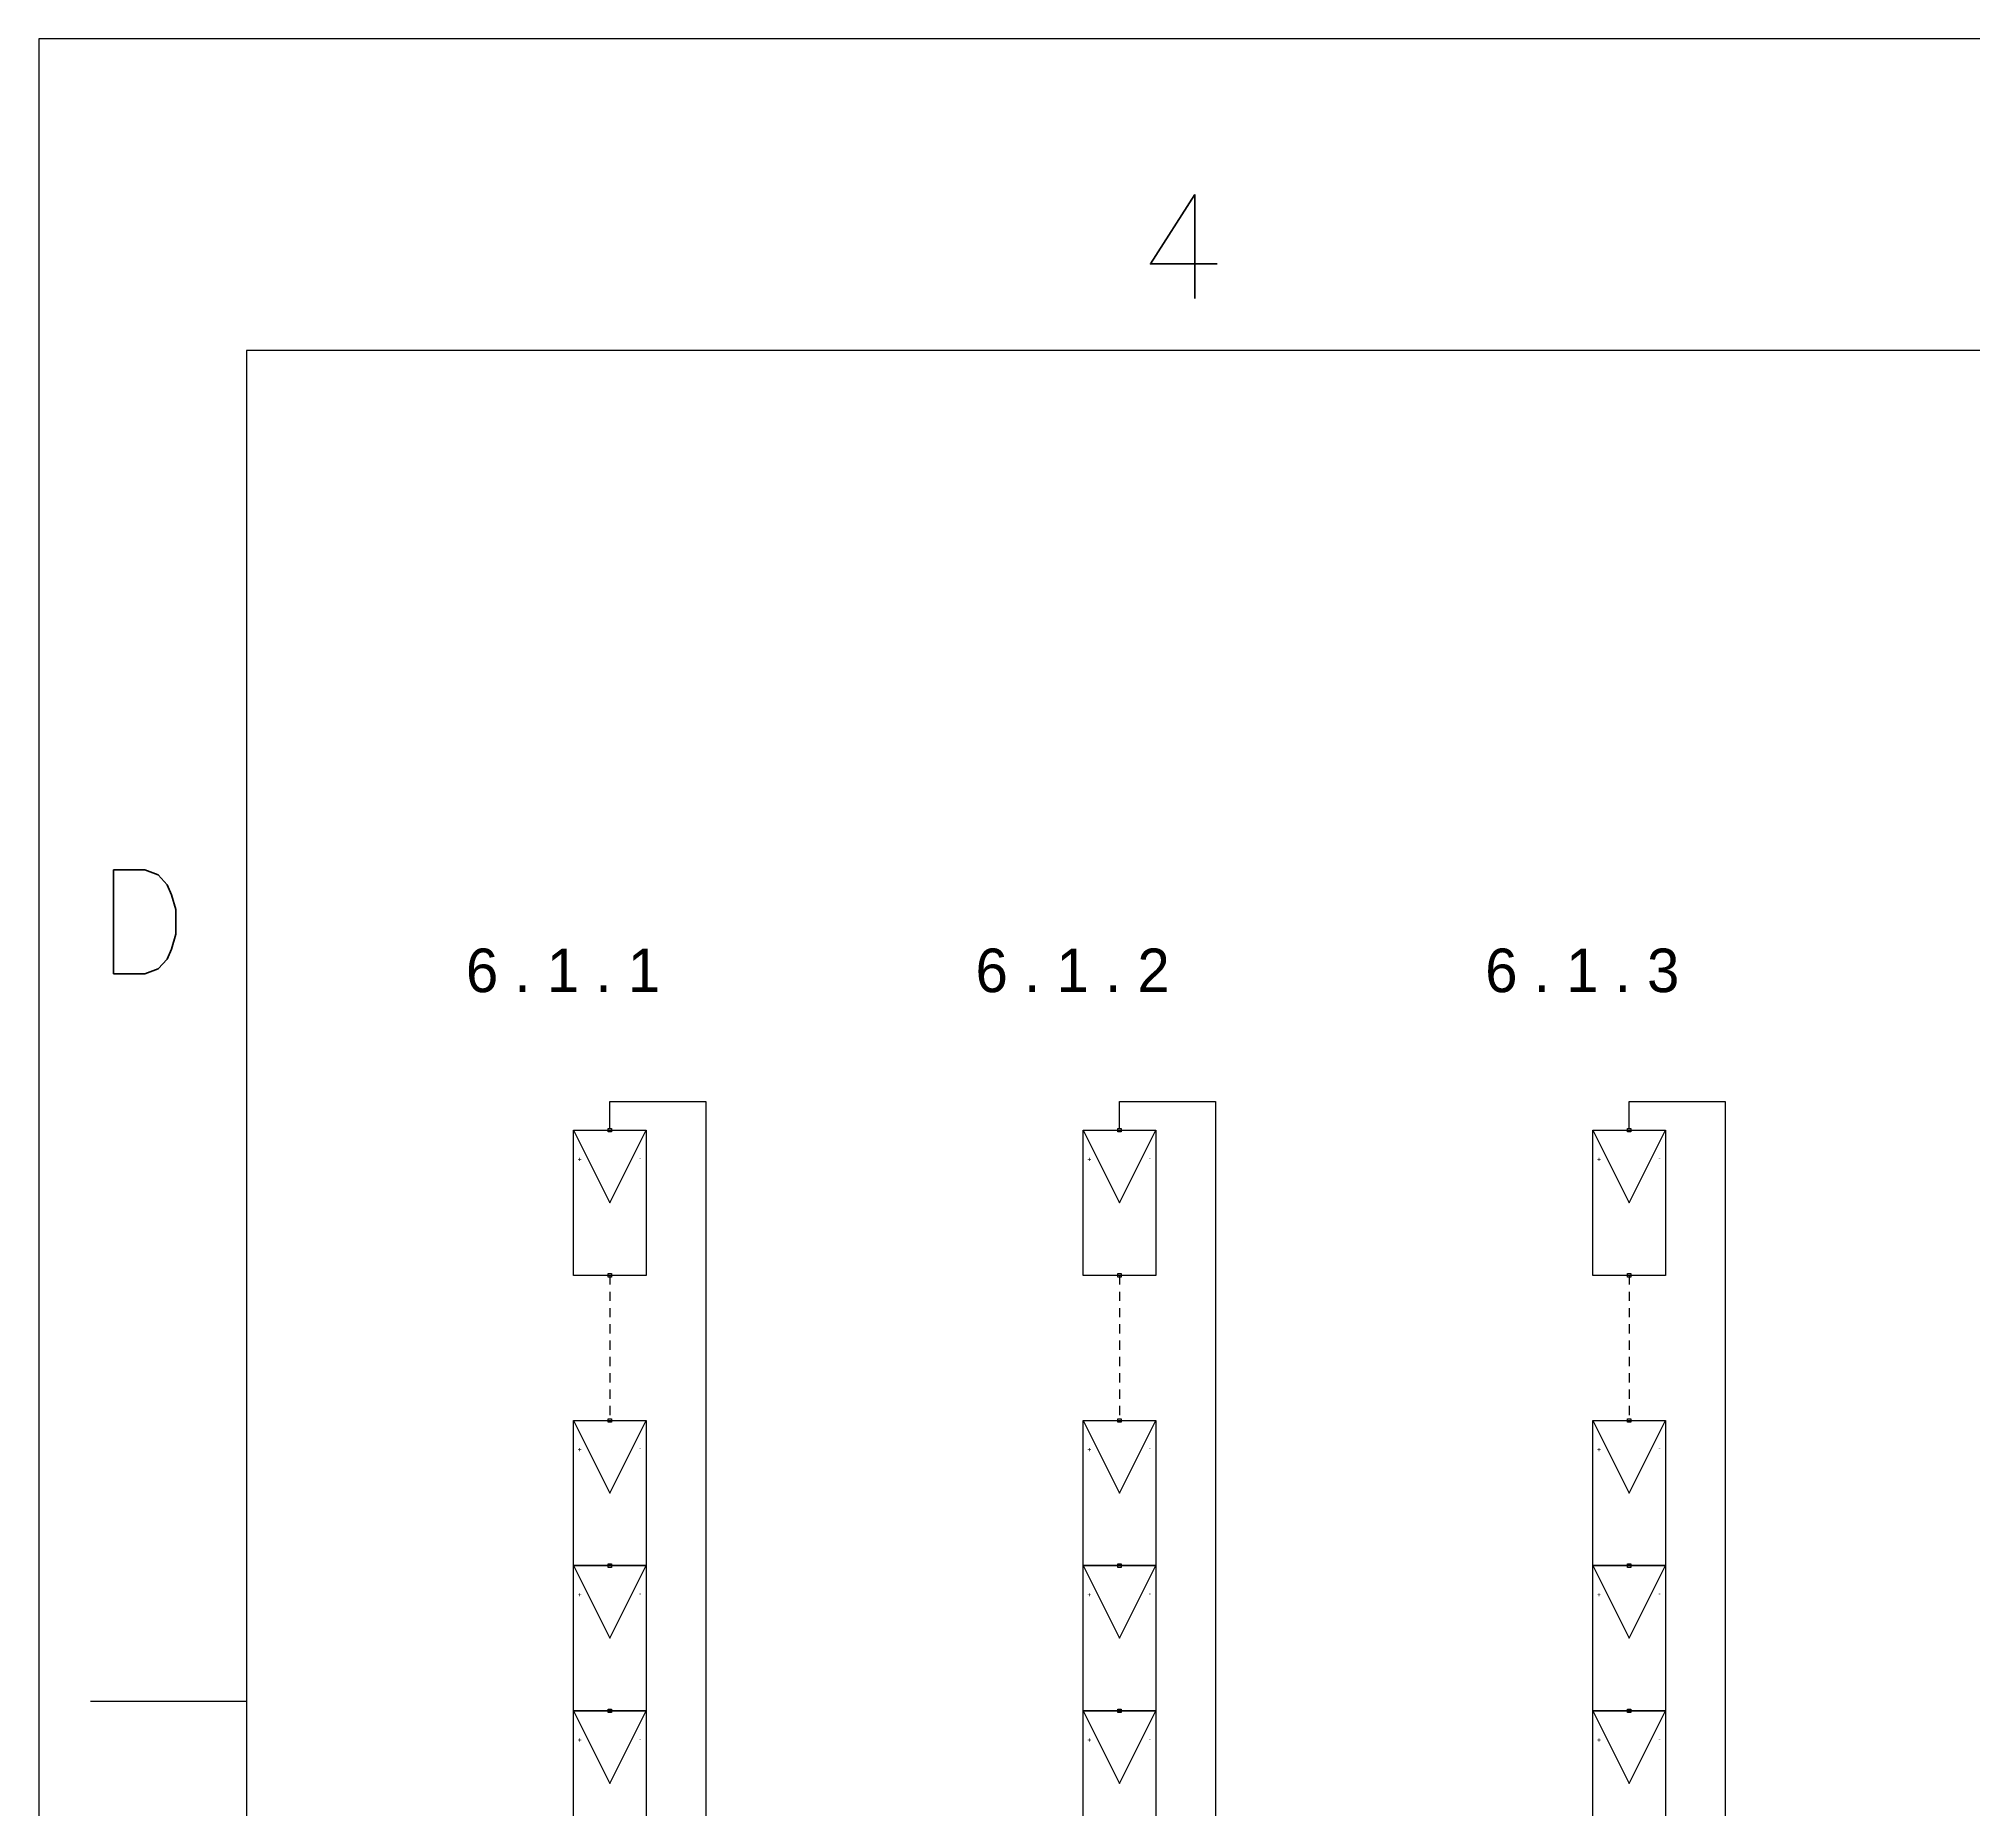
# Model space of a CAD drawing. Header units: inches. Extents: x 4 to 127, y -3 to 89.
# Drawn here: x 6.5 to 33.16, y 64.23 to 88.63 of the extents above; entities that cross this region are included whole.
import ezdxf
from ezdxf.enums import TextEntityAlignment as Align

# ---------------------------------------------------------------- set-up
doc = ezdxf.new("R2010")
doc.units = ezdxf.units.IN
doc.header["$MEASUREMENT"] = 0
doc.linetypes.add('HIDDEN2', pattern=[0.1875, 0.125, -0.0625])
for name, color, linetype in [('GRY_20AWG', 9, 'Continuous'), ('SYMS', 7, 'Continuous'), ('Title Block', 7, 'Continuous'), ('Viewport', 7, 'Continuous'), ('WHT_12AWG', 7, 'Continuous')]:
    doc.layers.add(name, color=color, linetype=linetype)
doc.styles.add('Roman', font='romans')
doc.styles.add('WD', font='romans.shx')

# ---------------------------------------------------------------- blocks, each defined once
blk = doc.blocks.new('ANSI_border_C')
at = {"layer": 'Title Block'}
for p, q in [((0, 16), (0, 0)), ((21, 16), (0, 16)), ((0.5, 15.25), (0.5, 0.75)), ((20.5, 15.25), (0.5, 15.25)), ((0.125, 12), (0.5, 12))]:
    blk.add_line(p, q, dxfattribs=at)
at = {"layer": 'Title Block', "style": 'Roman'}
for s, p in [('4', (2.75, 15.5)), ('D', (0.25, 13.875))]:
    blk.add_text(s, height=0.25, dxfattribs=at).set_placement(p, align=Align.MIDDLE_CENTER)
blk = doc.blocks.new('JIC_border_C')
at = {"xscale": 5.726708801404052, "yscale": 5.726708801404052, "zscale": 5.726708801404052}
blk.add_blockref('ANSI_border_C', (6.5, -3), dxfattribs=at)
blk = doc.blocks.new('HT0_01')
for p, q in [((-0.0625, 0.0625), (0.0625, 0.0625)), ((-0.0625, -0.0625), (-0.0625, 0.0625)), ((0.0625, 0.0625), (0.0625, -0.0625)), ((0.0625, -0.0625), (-0.0625, -0.0625))]:
    blk.add_line(p, q)
at = {"style": 'WD', "flags": 1}
for tag, p in [('X4TERM01', (-0.0625, 0)), ('X2TERM01', (0, 0.0625)), ('X1TERM01', (0.0625, 0)), ('X8TERM01', (0, -0.0625))]:
    blk.add_attdef(tag, p, '', height=0.01, dxfattribs=at)
blk = doc.blocks.new('PVM')
at = {"color": 5}
for p, q in [((2, 1), (1, 0.5)), ((1, 0.5), (2, 0))]:
    blk.add_line(p, q, dxfattribs=at)
blk.add_lwpolyline([(0, 1), (2, 1), (2, 0), (0, 0)], close=True, dxfattribs=at)
at = {"layer": 'SYMS', "color": 5, "xscale": 0.3699338068975089, "yscale": 0.3699338068975089, "zscale": 0.3699338068975089}
for p in [(0, 0.5), (2, 0.5)]:
    blk.add_blockref('HT0_01', p, dxfattribs=at)
at = {"color": 5, "char_height": 0.065, "attachment_point": 1}
for s, insert, rotation in [('+', (1.625, 0.883), 180), ('-', (1.57, 0.067), 90)]:
    blk.add_mtext_dynamic_manual_height_columns(s, width=0.09892, gutter_width=0.325, heights=[0], dxfattribs=dict(at, insert=insert, rotation=rotation))

msp = doc.modelspace()

# ---------------------------------------------------------------- linework, layer by layer
at = {"color": 240, "linetype": 'HIDDEN2', "true_color": 0xed1f24}
for p, q in [((14.371, 71.589), (14.371, 69.589)), ((21.394, 71.589), (21.394, 69.589)), ((28.417, 71.589), (28.417, 69.589))]:
    msp.add_line(p, q, dxfattribs=at)
at = {"layer": 'GRY_20AWG', "color": 240, "true_color": 0xed1f24}
for p, q in [((14.371, 73.612), (14.371, 73.982)), ((14.371, 73.982), (15.695, 73.982)), ((21.394, 73.612), (21.394, 73.982)), ((21.394, 73.982), (22.718, 73.982)), ((28.417, 73.612), (28.417, 73.982)), ((28.417, 73.982), (29.741, 73.982))]:
    msp.add_line(p, q, dxfattribs=at)
at = {"layer": 'WHT_12AWG', "color": 240, "true_color": 0xed1f24}
for p, q in [((15.695, 73.982), (15.695, 26.184)), ((22.718, 73.982), (22.718, 26.184)), ((29.741, 73.982), (29.741, 26.184))]:
    msp.add_line(p, q, dxfattribs=at)

# ---------------------------------------------------------------- block references
at = {"layer": 'SYMS', "rotation": 90}
for p in [(14.871, 71.589), (21.894, 71.589), (28.917, 71.589), (14.871, 67.589), (21.894, 67.589), (28.917, 67.589), (14.871, 65.589), (21.894, 65.589), (28.917, 65.589), (14.871, 63.589), (21.894, 63.589), (28.917, 63.589)]:
    msp.add_blockref('PVM', p, dxfattribs=at)
at = {"layer": 'Viewport'}
msp.add_blockref('JIC_border_C', (0, 0), dxfattribs=at)

# ---------------------------------------------------------------- texts
at = {"char_height": 0.6, "attachment_point": 1}
for s, insert in [('6 . 1 . 1', (12.387, 76.091)), ('6 . 1 . 2', (19.409, 76.091)), ('6 . 1 . 3', (26.432, 76.091))]:
    msp.add_mtext_dynamic_manual_height_columns(s, width=5.20102, gutter_width=1, heights=[0], dxfattribs=dict(at, insert=insert))

doc.saveas('drawing.dxf')
